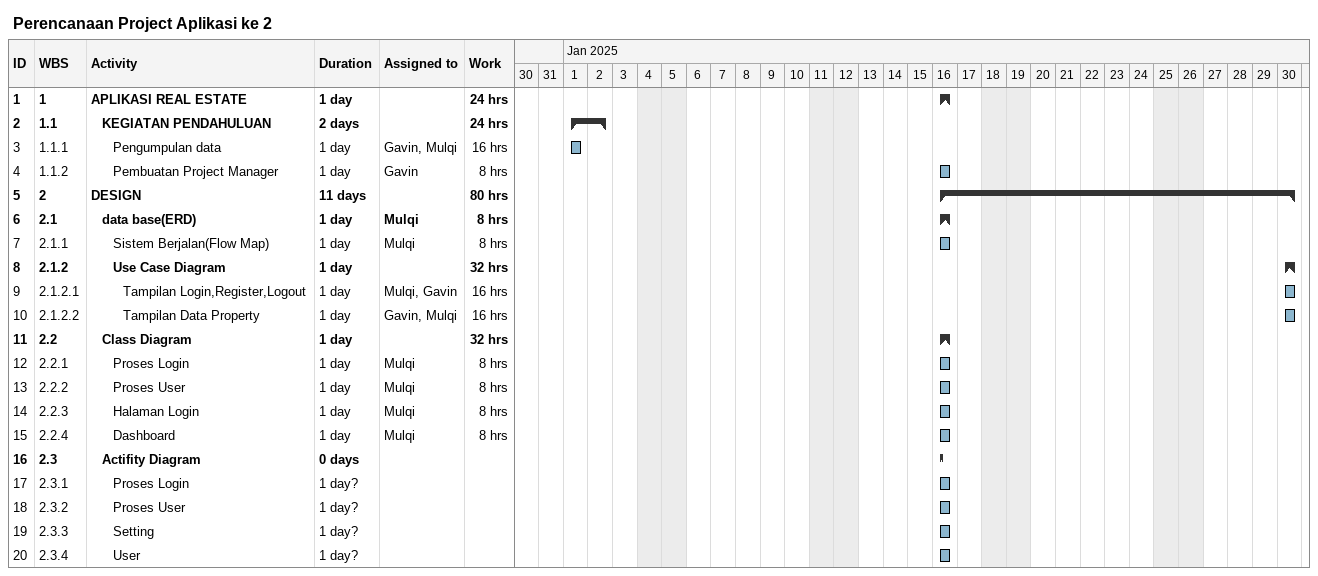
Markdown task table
Perencanaan Project Aplikasi ke 2

| ID | WBS | Task | Duration | Start | Finish | Resources | Work (h) |
|---|---|---|---|---|---|---|---|
| 1 | 1 | **APLIKASI REAL ESTATE** | 1d | 2025-01-16 | 2025-01-16 |  | 24 |
| 2 | 1.1 | **KEGIATAN PENDAHULUAN** | 2d | 2025-01-01 | 2025-01-02 |  | 24 |
| 3 | 1.1.1 | Pengumpulan data | 1d | 2025-01-01 | 2025-01-01 | Gavin, Mulqi | 16 |
| 4 | 1.1.2 | Pembuatan Project Manager | 1d | 2025-01-16 | 2025-01-16 | Gavin | 8 |
| 5 | 2 | **DESIGN** | 11d | 2025-01-16 | 2025-01-30 |  | 80 |
| 6 | 2.1 | **data base(ERD)** | 1d | 2025-01-16 | 2025-01-16 | Mulqi | 8 |
| 7 | 2.1.1 | Sistem Berjalan(Flow Map) | 1d | 2025-01-16 | 2025-01-16 | Mulqi | 8 |
| 8 | 2.1.2 | **Use Case Diagram** | 1d | 2025-01-30 | 2025-01-30 |  | 32 |
| 9 | 2.1.2.1 | Tampilan Login,Register,Logout | 1d | 2025-01-30 | 2025-01-30 | Mulqi, Gavin | 16 |
| 10 | 2.1.2.2 | Tampilan Data Property | 1d | 2025-01-30 | 2025-01-30 | Gavin, Mulqi | 16 |
| 11 | 2.2 | **Class Diagram** | 1d | 2025-01-16 | 2025-01-16 |  | 32 |
| 12 | 2.2.1 | Proses Login | 1d | 2025-01-16 | 2025-01-16 | Mulqi | 8 |
| 13 | 2.2.2 | Proses User | 1d | 2025-01-16 | 2025-01-16 | Mulqi | 8 |
| 14 | 2.2.3 | Halaman Login | 1d | 2025-01-16 | 2025-01-16 | Mulqi | 8 |
| 15 | 2.2.4 | Dashboard | 1d | 2025-01-16 | 2025-01-16 | Mulqi | 8 |
| 16 | 2.3 | **Actifity Diagram** | 0d | 2025-01-16 | 2025-01-16 |  |  |
| 17 | 2.3.1 | Proses Login | 1d? | 2025-01-16 | 2025-01-16 |  |  |
| 18 | 2.3.2 | Proses User | 1d? | 2025-01-16 | 2025-01-16 |  |  |
| 19 | 2.3.3 | Setting | 1d? | 2025-01-16 | 2025-01-16 |  |  |
| 20 | 2.3.4 | User | 1d? | 2025-01-16 | 2025-01-16 |  |  |
